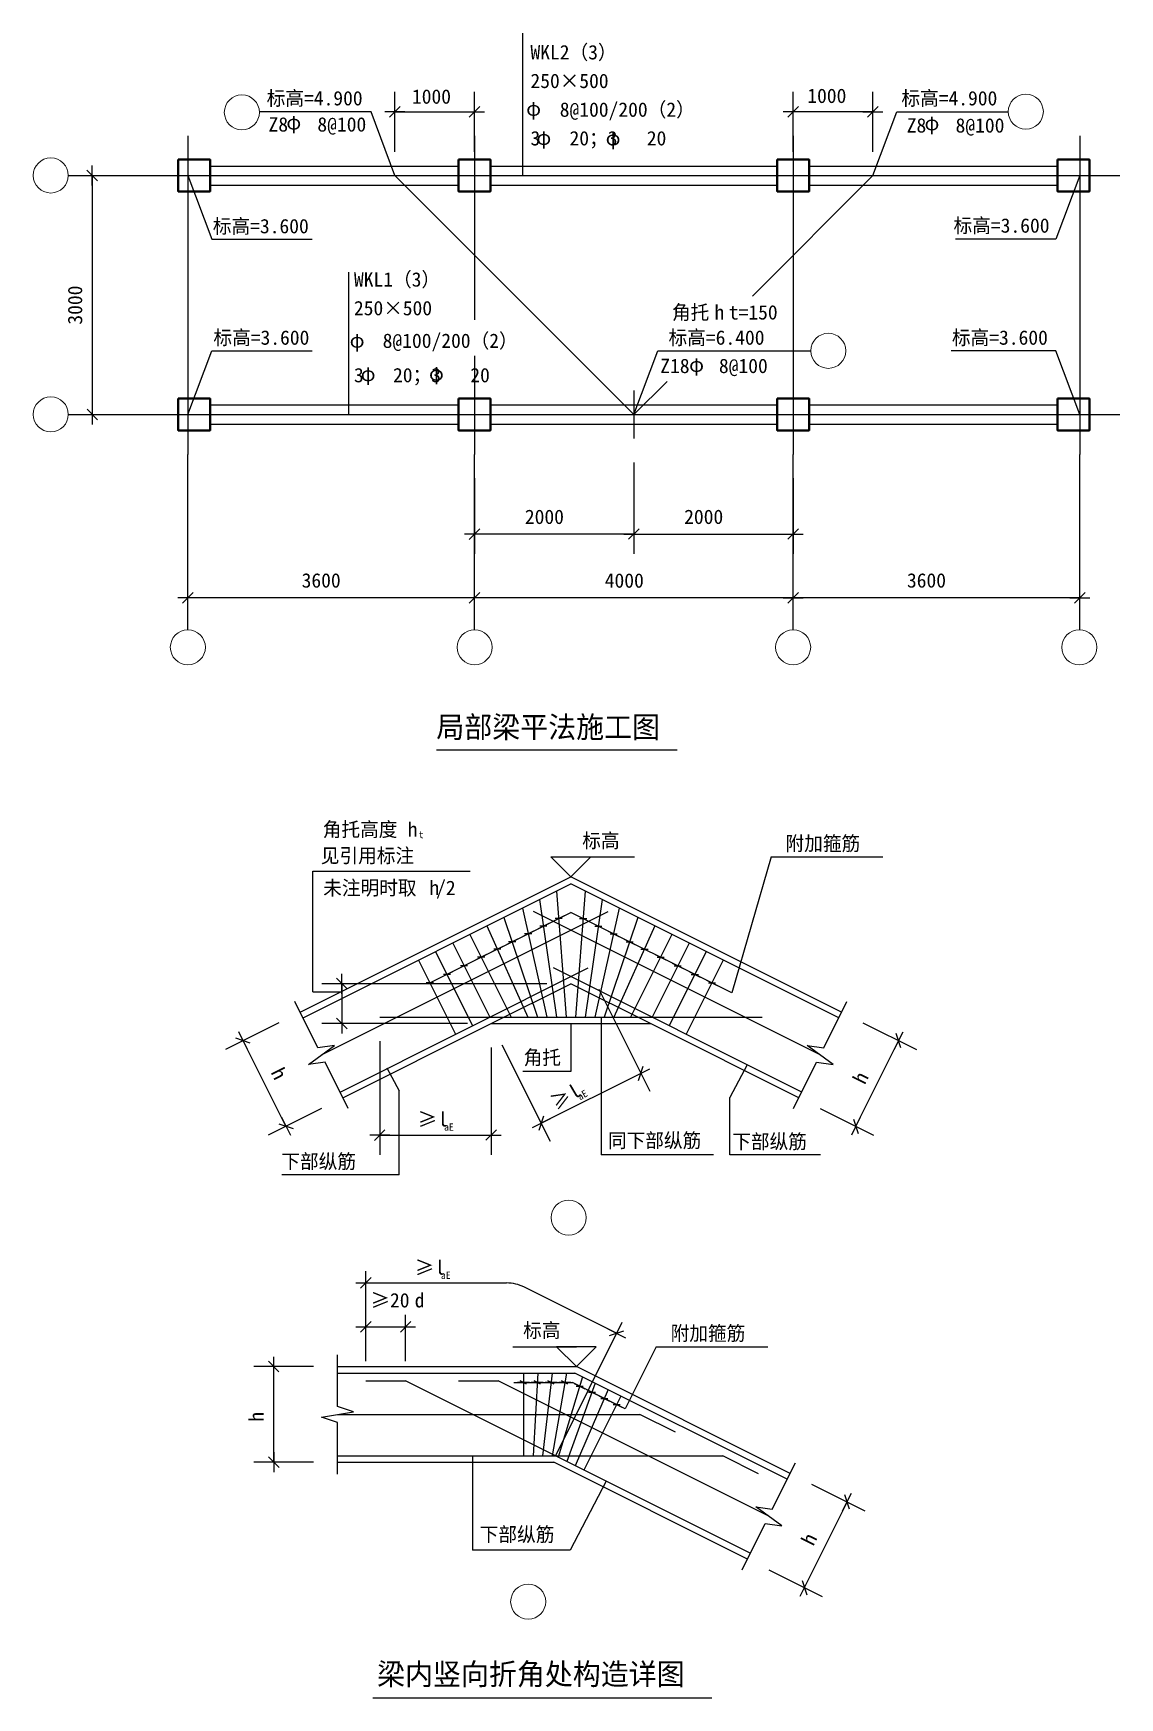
# Model space of a CAD drawing. Header units: metres. Extents: x 2565 to 16205, y 2772 to 23666.
import ezdxf

# ---------------------------------------------------------------- set-up
doc = ezdxf.new("R2010")
doc.units = ezdxf.units.M
for name, color, linetype in [('AXIS', 3, 'Continuous'), ('BAR', 2, 'Continuous'), ('COLUMN', 7, 'Continuous'), ('DOTE', 1, 'Continuous'), ('PUB_DIM', 3, 'Continuous'), ('PUB_TEXT', 7, 'Continuous'), ('Q', 4, 'Continuous'), ('TXT', 7, 'Continuous'), ('WALL', 7, 'Continuous')]:
    doc.layers.add(name, color=color, linetype=linetype)

# ---------------------------------------------------------------- blocks, each defined once
blk = doc.blocks.new('_INDEX1')
at = {"lineweight": 15}
for start, end in [(0, 180), (180, 0)]:
    blk.add_arc((0, 0), 0.5, start, end, dxfattribs=at)
blk = doc.blocks.new('_DIMX')
at = {"color": 5}
blk.add_line((-125.14, 0), (125.14, 0), dxfattribs=at)
at = {"color": 6}
blk.add_lwpolyline([(-65.9, -65.9), (67.44, 67.44)], dxfattribs=at)
blk = doc.blocks.new('_AXISO')
at = {"lineweight": 15}
blk.add_circle((0, 0), 0.5, dxfattribs=at)
blk = doc.blocks.new('M_S0BKA')
at = {"lineweight": 40}
blk.add_lwpolyline([(-0.5, 0.5), (-0.5, -0.5), (0.5, -0.5), (0.5, 0.5)], close=True, dxfattribs=at)

msp = doc.modelspace()

# ---------------------------------------------------------------- linework, layer by layer
for p, q in [((9228.55, 12586.75), (9094.24, 12519.59)), ((9205.6, 12553.17), (9116.15, 12553.17)), ((9400.21, 12586.75), (9534.52, 12519.59)), ((9423.15, 12553.17), (9512.6, 12553.17)), ((8845.76, 12395.35), (8711.45, 12328.2)), ((8822.82, 12361.78), (8733.37, 12361.78)), ((9036.27, 12490.61), (8901.96, 12423.45)), ((9013.33, 12457.03), (8923.88, 12457.03)), ((9592.48, 12490.61), (9726.79, 12423.45)), ((9615.43, 12457.03), (9704.87, 12457.03)), ((9782.99, 12395.35), (9917.3, 12328.2)), ((9805.94, 12361.78), (9895.38, 12361.78)), ((8458.19, 12201.57), (8323.88, 12134.41)), ((8435.24, 12167.99), (8345.79, 12167.99)), ((8644.3, 12294.62), (8509.99, 12227.47)), ((8621.35, 12261.04), (8531.91, 12261.04)), ((9984.46, 12294.62), (10118.77, 12227.47)), ((10007.4, 12261.04), (10096.85, 12261.04)), ((10170.57, 12201.57), (10304.88, 12134.41)), ((10193.52, 12167.99), (10282.96, 12167.99)), ((8040.65, 11992.8), (7906.34, 11925.64)), ((8017.71, 11959.22), (7928.26, 11959.22)), ((8255.32, 12100.13), (8121.01, 12032.98)), ((8232.37, 12066.55), (8142.92, 12066.55)), ((10373.44, 12100.13), (10507.75, 12032.98)), ((10396.39, 12066.55), (10485.83, 12066.55)), ((10588.1, 11992.8), (10722.41, 11925.64)), ((10611.05, 11959.22), (10700.49, 11959.22)), ((7588.38, 11744.56), (7498.94, 11744.56)), ((7825.99, 11885.47), (7691.68, 11818.31)), ((7803.04, 11851.89), (7713.6, 11851.89)), ((10802.76, 11885.47), (10937.07, 11818.31)), ((10825.71, 11851.89), (10915.16, 11851.89)), ((11017.43, 11778.14), (11151.74, 11710.98)), ((11040.37, 11744.56), (11129.82, 11744.56)), ((8794.43, 6728.11), (8644.27, 6728.11)), ((8758.89, 6708.34), (8678.89, 6748.34)), ((8967.51, 6728.11), (8817.35, 6728.11)), ((8931.97, 6708.34), (8851.97, 6748.34)), ((9140.59, 6728.11), (8990.43, 6728.11)), ((9105.05, 6708.34), (9025.05, 6748.34)), ((9313.67, 6728.11), (9163.5, 6728.11)), ((9278.13, 6708.34), (9198.12, 6748.34)), ((9356.99, 6717.88), (9491.3, 6650.72)), ((9379.94, 6684.3), (9469.38, 6684.3)), ((9511.8, 6640.48), (9646.11, 6573.32)), ((9534.74, 6606.9), (9624.19, 6606.9)), ((9666.6, 6563.07), (9800.91, 6495.92)), ((9689.55, 6529.5), (9778.99, 6529.5)), ((9821.41, 6485.67), (9955.72, 6418.52)), ((9844.35, 6452.09), (9933.8, 6452.09)), ((6827.37, 2772.08), (11084.21, 2772.08))]:
    msp.add_line(p, q)
at = {"layer": 'AXIS'}
for p, q in [((7105.16, 22179.97), (7105.16, 22929.97)), ((8105.16, 22179.97), (8105.16, 22929.97)), ((12105.16, 22179.97), (12105.16, 22929.97)), ((13105.16, 22179.97), (13105.16, 22929.97)), ((7106.16, 22679.97), (8104.16, 22679.97)), ((13104.16, 22679.97), (12106.16, 22679.97)), ((3005.16, 21879.97), (4005.16, 21879.97)), ((3305.16, 21878.97), (3305.16, 18880.97)), ((7105.16, 21879.97), (10105.16, 18879.97)), ((13105.16, 21879.97), (11593.14, 20367.95)), ((10521.54, 19296.35), (10105.16, 18879.97)), ((3005.16, 18879.97), (4005.16, 18879.97)), ((4505.16, 16179.97), (4505.16, 18379.97)), ((8105.16, 16179.97), (8105.16, 18379.97)), ((10105.16, 18279.97), (10105.16, 17129.97)), ((10105.16, 18279.97), (10105.16, 17129.97)), ((12105.16, 16179.97), (12105.16, 18379.97)), ((15705.16, 16179.97), (15705.16, 18379.97)), ((8105.16, 18079.97), (8105.16, 17129.97)), ((12105.16, 18079.97), (12105.16, 17129.97)), ((10104.16, 17379.97), (8106.16, 17379.97)), ((10106.16, 17379.97), (12104.16, 17379.97)), ((8104.16, 16579.97), (4506.16, 16579.97)), ((12104.16, 16579.97), (8106.16, 16579.97)), ((15704.16, 16579.97), (12106.16, 16579.97))]:
    msp.add_line(p, q, dxfattribs=at)
at = {"layer": 'BAR'}
for p, q in [((5951.33, 11305.91), (9314.38, 12987.43)), ((12677.42, 11305.91), (9314.38, 12987.43)), ((8920.83, 12790.66), (9134.38, 11315.23)), ((9135.49, 12897.99), (9254.38, 11315.23)), ((9493.26, 12897.99), (9374.38, 11315.23)), ((9707.93, 12790.66), (9494.38, 11315.23)), ((6183.88, 10840.81), (9783.95, 12640.84)), ((8474.38, 12567.43), (8894.38, 11315.23)), ((8706.17, 12683.33), (9014.38, 11315.23)), ((12444.87, 10840.81), (8844.8, 12640.84)), ((9922.59, 12683.33), (9614.38, 11315.23)), ((10154.38, 12567.43), (9734.38, 11315.23)), ((8045.05, 12352.77), (8563.82, 11315.23)), ((8259.71, 12460.1), (8774.38, 11315.23)), ((10369.04, 12460.1), (9854.38, 11315.23)), ((10583.7, 12352.77), (10064.93, 11315.23)), ((7615.73, 12138.11), (8080.83, 11207.9)), ((7830.39, 12245.44), (8295.49, 11315.23)), ((10798.36, 12245.44), (10333.26, 11315.23)), ((11013.03, 12138.11), (10547.93, 11207.9)), ((6416.43, 10375.7), (9530.8, 11932.89)), ((7401.06, 12030.78), (7866.17, 11100.57)), ((12212.32, 10375.7), (9097.96, 11932.89)), ((11227.69, 12030.78), (10762.59, 11100.57)), ((8314.38, 11235.23), (9314.38, 11735.23)), ((10314.38, 11235.23), (9314.38, 11735.23)), ((6914.38, 11315.23), (11714.38, 11315.23)), ((6383.75, 6848.11), (9364.86, 6848.11)), ((6739.35, 6748.11), (7239.35, 6748.11)), ((11566.15, 4584.71), (7239.35, 6748.11)), ((7902.11, 6748.11), (8402.11, 6748.11)), ((11798.7, 5049.81), (8402.11, 6748.11)), ((8719.35, 6848.11), (8719.35, 5808.11)), ((8899.35, 6848.11), (8839.35, 5808.11)), ((9079.35, 6848.11), (8959.35, 5808.11)), ((9259.35, 6848.11), (9079.35, 5808.11)), ((9459.24, 6800.92), (9155.13, 5790.22)), ((9620.23, 6720.42), (9262.46, 5736.55)), ((12031.25, 5514.91), (9364.86, 6848.11)), ((9781.23, 6639.92), (9369.79, 5682.89)), ((9942.23, 6559.42), (9477.12, 5629.22)), ((6383.75, 6328.11), (10181.26, 6328.11)), ((10628.47, 6104.5), (10181.26, 6328.11)), ((6383.75, 5808.11), (11221.26, 5808.11)), ((11668.47, 5584.5), (11221.26, 5808.11))]:
    msp.add_line(p, q, dxfattribs=at)
at = {"layer": 'DOTE'}
for p, q in [((4505.16, 22379.97), (4505.16, 18379.97)), ((8105.16, 22379.97), (8105.16, 20070.42)), ((12105.16, 22379.97), (12105.16, 18379.97)), ((15705.16, 22379.97), (15705.16, 18379.97)), ((4005.16, 21879.97), (16205.16, 21879.97)), ((8105.16, 19617.92), (8105.16, 18379.97)), ((10105.16, 19179.97), (10105.16, 18579.97)), ((4005.16, 18879.97), (16205.16, 18879.97))]:
    msp.add_line(p, q, dxfattribs=at)
at = {"layer": 'PUB_DIM'}
for p, q in [((8705.16, 23666.04), (8705.16, 21879.97)), ((6524.2, 20666.04), (6524.2, 18879.97)), ((9064.38, 13326.87), (9564.38, 13326.87)), ((9314.38, 13076.87), (9064.38, 13326.87)), ((9564.38, 13326.87), (9314.38, 13076.87)), ((9314.38, 13326.87), (10114.38, 13326.87)), ((11829.29, 13326.87), (11334.16, 11619.77)), ((11829.29, 13326.87), (13229.29, 13326.87)), ((6075.56, 13148.94), (8049.47, 13148.94)), ((6075.56, 11631.8), (6075.56, 13148.94)), ((7544.17, 11744.56), (9314.38, 12629.66)), ((11334.16, 11619.77), (9314.38, 12629.66)), ((9014.38, 11735.23), (6188.57, 11735.23)), ((6438.57, 11734.23), (6438.57, 11236.23)), ((6075.56, 11631.8), (6438.57, 11631.8)), ((9664.96, 11664.56), (10304.48, 10385.53)), ((9696.19, 11315.23), (9696.19, 9585.23)), ((5647.23, 11243.3), (4976.41, 10907.89)), ((8014.38, 11235.23), (6188.57, 11235.23)), ((9314.38, 11235.23), (9311.86, 10634.78)), ((12981.53, 11243.3), (13652.35, 10907.89)), ((5736.22, 9947.27), (5200.46, 11018.8)), ((6914.38, 11015.23), (6914.38, 9585.23)), ((8314.38, 10935.23), (8314.38, 9585.23)), ((8448.54, 10966.91), (9052.28, 9759.43)), ((12892.53, 9947.27), (13428.3, 11018.8)), ((7004.89, 10678.9), (7156.44, 10389.75)), ((11526.25, 10718.74), (11309.64, 10305.46)), ((9311.86, 10634.78), (8710.24, 10634.78)), ((10191.78, 10608.69), (8941.37, 9983.48)), ((7156.44, 9335.23), (7156.44, 10389.75)), ((11309.64, 9585.23), (11309.64, 10305.46)), ((6183.88, 10169.99), (5513.06, 9834.58)), ((12444.87, 10169.99), (13115.69, 9834.58)), ((6915.38, 9835.23), (8313.38, 9835.23)), ((11105.79, 9585.23), (9696.19, 9585.23)), ((12449.1, 9585.23), (11309.64, 9585.23)), ((7156.44, 9335.23), (5685.14, 9335.23)), ((6739.35, 6998.11), (6739.35, 8128.11)), ((6739.35, 7978.11), (8507.36, 7978.11)), ((9888.56, 7346.52), (8730.96, 7925.32)), ((7239.35, 6998.11), (7239.35, 7578.11)), ((6739.35, 7428.11), (7239.35, 7428.11)), ((9955.64, 7480.68), (9119.35, 5808.11)), ((8583.75, 7178.11), (9383.75, 7178.11)), ((9633.75, 7178.11), (9133.75, 7178.11)), ((9133.75, 7178.11), (9383.75, 6928.11)), ((9383.75, 6928.11), (9633.75, 7178.11)), ((10387.1, 7178.11), (9996.98, 6397.88)), ((10387.1, 7178.11), (11787.1, 7178.11)), ((6083.75, 6928.11), (5333.75, 6928.11)), ((5583.75, 5729.11), (5583.75, 6927.11)), ((8598.13, 6728.11), (9336.54, 6728.11)), ((9996.98, 6397.88), (9336.54, 6728.11)), ((6083.75, 5728.11), (5333.75, 5728.11)), ((8079.98, 5808.11), (8079.98, 4626.05)), ((9757.26, 5489.15), (9304.87, 4626.05)), ((12335.36, 5452.3), (13006.18, 5116.89)), ((12246.36, 4156.28), (12782.13, 5227.8)), ((9304.87, 4626.05), (8079.98, 4626.05)), ((11798.7, 4378.99), (12469.52, 4043.58))]:
    msp.add_line(p, q, dxfattribs=at)
for points in [[(7105.16, 21879.97), (6805.16, 22679.97), (5405.16, 22679.97)], [(13105.16, 21879.97), (13405.16, 22679.97), (14805.16, 22679.97)], [(4505.16, 21879.97), (4805.16, 21079.97), (6066.66, 21079.97)], [(15705.16, 21879.97), (15405.16, 21079.97), (14143.66, 21079.97)], [(4505.16, 18879.97), (4805.16, 19679.97), (6066.66, 19679.97)], [(10105.16, 18879.97), (10405.16, 19679.97), (12326.26, 19679.97)], [(15705.16, 18879.97), (15405.16, 19679.97), (14087.07, 19679.97)], [(6519.29, 10169.99), (6228.6, 10751.36), (6019.9, 10721.55), (6347.86, 10960.06), (6139.16, 10930.25), (5848.47, 11511.63)], [(12109.46, 10169.99), (12400.15, 10751.36), (12608.85, 10721.55), (12280.89, 10960.06), (12489.59, 10930.25), (12780.28, 11511.63)], [(6383.75, 5578.11), (6383.75, 6228.11), (6183.75, 6294.77), (6583.75, 6361.44), (6383.75, 6428.11), (6383.75, 7078.11)], [(11463.29, 4378.99), (11753.98, 4960.37), (11962.68, 4930.55), (11634.72, 5169.07), (11843.42, 5139.25), (12134.11, 5720.63)]]:
    msp.add_lwpolyline(points, dxfattribs=at)
msp.add_arc((8507.36, 7478.11), 500, 63.43, 90, dxfattribs=at)
at = {"layer": 'PUB_TEXT'}
msp.add_line((7625.3, 14671.66), (10646.97, 14671.66), dxfattribs=at)
at = {"layer": 'WALL'}
for p, q in [((4785.16, 21999.97), (7905.16, 21999.97)), ((8305.16, 21999.97), (11905.16, 21999.97)), ((12305.16, 21999.97), (15425.16, 21999.97)), ((4785.16, 21759.97), (7905.16, 21759.97)), ((8305.16, 21759.97), (11905.16, 21759.97)), ((12305.16, 21759.97), (15425.16, 21759.97)), ((4785.16, 18999.97), (7905.16, 18999.97)), ((8305.16, 18999.97), (11905.16, 18999.97)), ((12305.16, 18999.97), (15425.16, 18999.97)), ((4785.16, 18759.97), (7905.16, 18759.97)), ((8305.16, 18759.97), (11905.16, 18759.97)), ((12305.16, 18759.97), (15425.16, 18759.97)), ((5915.55, 11377.46), (9314.38, 13076.87)), ((12713.2, 11377.46), (9314.38, 13076.87)), ((6452.21, 10304.15), (8314.38, 11235.23)), ((8314.38, 11235.23), (10314.38, 11235.23)), ((12176.54, 10304.15), (10314.38, 11235.23)), ((6383.75, 6928.11), (9383.75, 6928.11)), ((12067.03, 5586.46), (9383.75, 6928.11)), ((6383.75, 5728.11), (9100.47, 5728.11)), ((11530.37, 4513.15), (9100.47, 5728.11))]:
    msp.add_line(p, q, dxfattribs=at)

# ---------------------------------------------------------------- block references
at = {"layer": 'AXIS', "xscale": 440, "yscale": 440, "zscale": 440}
for p in [(5183.35, 22672.41), (15026.29, 22682.71), (2784.69, 21881.09), (12546.04, 19679.97), (2784.69, 18881.09), (4505.16, 15959.26), (8105.16, 15959.26), (12105.16, 15959.26), (15698.11, 15958.43)]:
    msp.add_blockref('_AXISO', p, dxfattribs=at)
at = {"layer": 'AXIS'}
for p, rotation in [((7105.16, 22679.97), 180), ((12105.16, 22679.97), 180), ((3305.16, 21879.97), 90), ((3305.16, 18879.97), 270), ((8105.16, 17379.97), 180), ((4505.16, 16579.97), 180), ((8105.16, 16579.97), 180)]:
    msp.add_blockref('_DIMX', p, dxfattribs=dict(at, rotation=rotation))
for p in [(8105.16, 22679.97), (13105.16, 22679.97), (10105.16, 17379.97), (12105.16, 17379.97), (12105.16, 16579.97), (15705.16, 16579.97)]:
    msp.add_blockref('_DIMX', p, dxfattribs=at)
at = {"layer": 'COLUMN', "xscale": 400, "yscale": 400, "zscale": 400}
for p in [(4585.16, 21879.97), (8105.16, 21879.97), (12105.16, 21879.97), (15625.16, 21879.97), (4585.16, 18879.97), (8105.16, 18879.97), (12105.16, 18879.97), (15625.16, 18879.97)]:
    msp.add_blockref('M_S0BKA', p, dxfattribs=at)
at = {"layer": 'PUB_DIM'}
for p, rotation in [((6438.57, 11735.23), 90), ((6438.57, 11235.23), 270), ((5200.01, 11019.69), 116.57), ((13428.74, 11019.69), 63.43), ((10192.67, 10609.14), 26.57), ((5736.67, 9946.38), 296.57), ((8940.48, 9983.04), 206.57), ((12892.09, 9946.38), 243.43), ((6914.38, 9835.23), 180), ((9888.56, 7346.52), 333.43), ((5583.75, 6928.11), 90), ((5583.75, 5728.11), 270), ((12782.57, 5228.69), 63.43), ((12245.92, 4155.38), 243.43)]:
    msp.add_blockref('_DIMX', p, dxfattribs=dict(at, rotation=rotation))
for p in [(8314.38, 9835.23), (6739.35, 7978.11), (6739.35, 7428.11), (7239.35, 7428.11)]:
    msp.add_blockref('_DIMX', p, dxfattribs=at)
at = {"layer": 'PUB_TEXT', "xscale": 440, "yscale": 440, "zscale": 440}
for p in [(9286.43, 8799.68), (8778.32, 3977.34)]:
    msp.add_blockref('_INDEX1', p, dxfattribs=at)

# ---------------------------------------------------------------- texts
for s, p in [('WKL2（3）', (8806.67, 23338.31)), ('250×500', (8806.67, 22978.31)), ('标高=4.900', (5495.11, 22760.81)), ('1000', (7318.71, 22782.12)), ('   8@100/200（2）', (8806.67, 22618.31)), ('1000', (12282.68, 22791.23)), ('标高=4.900', (13464.03, 22760.81)), ('Z8   8@100', (5518.62, 22432.09)), ('Z8   8@100', (13531.15, 22419.65)), ('3   20；3   20', (8806.67, 22258.31)), ('标高=3.600', (4818.83, 21155.3)), ('标高=3.600', (14119.06, 21163.05)), ('WKL1（3）', (6590.65, 20485.97)), ('250×500', (6590.65, 20125.97)), ('角托  t=150', (10583.12, 20072.99)), ('标高=3.600', (4826.27, 19756.23)), ('   8@100/200（2）', (6583.32, 19716.48)), ('标高=6.400', (10540.58, 19756.27)), ('标高=3.600', (14098.45, 19756.23)), ('3   20；3   20', (6590.65, 19284.69)), ('Z18   8@100', (10436.99, 19400.84)), ('2000', (8736.66, 17506.41)), ('2000', (10736.66, 17506.41)), ('3600', (5933.77, 16707.86)), ('4000', (9739.55, 16706.41)), ('3600', (13533.77, 16707.86))]:
    msp.add_text(s, height=180.3).set_placement(p)
for s, rotation, p in [('3000', 90, (3178.71, 20008.58)), ('h', 296.57, (5542.34, 10622.63)), ('h', 63.43, (13004.34, 10458.48)), ('h', 90, (5455.14, 6236.34)), ('h', 63.43, (12358.17, 4667.48))]:
    msp.add_text(s, height=180.3, rotation=rotation).set_placement(p)
at = {"layer": 'PUB_TEXT'}
for s, height, p in [('局部梁平法施工图', 270, (7625.3, 14821.66)), ('标高', 180.3, (9457.52, 13440.9)), ('标高', 180.3, (8714.51, 7293.7)), ('梁内竖向折角处构造详图', 270, (6881.36, 2933.63))]:
    msp.add_text(s, height=height, dxfattribs=at).set_placement(p)
at = {"layer": 'Q'}
for p in [(8753.51, 22630.7), (5742.34, 22458.38), (13754.5, 22448.32), (8881.28, 22265.98), (9751.32, 22259.9), (6537.46, 19719.82), (6675.45, 19299.94), (7533.21, 19306.42), (10799.19, 19416.2)]:
    msp.add_text('φ', height=180.3, dxfattribs=at).set_placement(p)
at = {"layer": 'TXT'}
for s, height, p in [('h', 180.3, (11116.89, 20073.09)), ('角托高度  ', 180.3, (6198.94, 13582.08)), ('h', 180.3, (7265.67, 13582.91)), ('t', 90, (7403.83, 13561.64)), ('附加箍筋', 180.3, (12009.22, 13405.99)), ('见引用标注', 180.3, (6174.54, 13253.41)), ('未注明时取  /2', 180.3, (6204.94, 12848.61)), ('h', 180.3, (7537.83, 12849.64)), ('角托', 180.3, (8721.17, 10719.38)), ('≥ ', 180.3, (7390.16, 9942.74)), ('l', 180.3, (7647.85, 9943.91)), ('aE', 90, (7721.69, 9890.96)), ('同下部纵筋', 180.3, (9779.22, 9677.59)), ('下部纵筋', 180.3, (11340.29, 9664.35)), ('下部纵筋', 180.3, (5679.15, 9414.35)), ('≥ ', 180.3, (7353.69, 8081.82)), ('l', 180.3, (7611.39, 8082.99)), ('aE', 90, (7682.48, 8030.03)), ('≥20', 180.3, (6797.9, 7671.34)), ('d', 180.3, (7353.39, 7671.34)), ('附加箍筋', 180.3, (10567.02, 7257.22)), ('下部纵筋', 180.3, (8169.75, 4732.14))]:
    msp.add_text(s, height=height, dxfattribs=at).set_placement(p)
for s, height, p in [('l', 180.3, (9349.32, 10276.21)), ('≥ ', 180.3, (9127.76, 10144.61)), ('aE', 90, (9429.18, 10268.63))]:
    msp.add_text(s, height=height, rotation=30.45, dxfattribs=at).set_placement(p)

doc.saveas('drawing.dxf')
